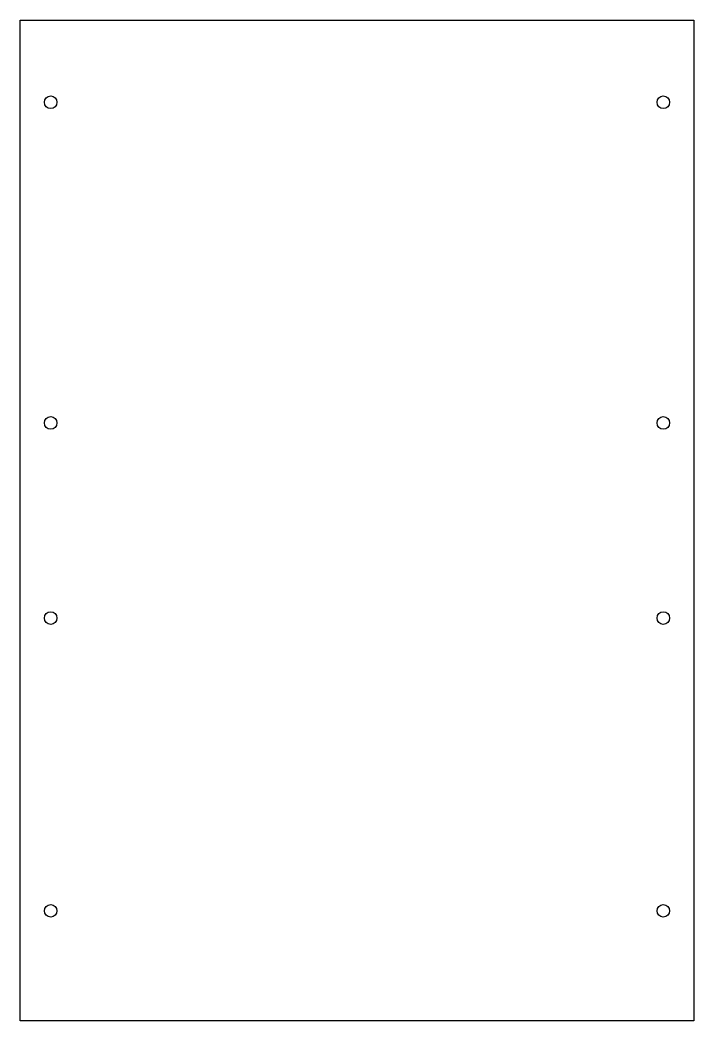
# Model space of a CAD drawing. Header units: millimetres. Extents: x 0 to 242, y 0 to 359.
import ezdxf

# ---------------------------------------------------------------- set-up
doc = ezdxf.new("R2010")
doc.units = ezdxf.units.MM

msp = doc.modelspace()

# ---------------------------------------------------------------- linework, layer by layer
for p, q in [((0, 0), (0, 359)), ((0, 359), (241.65, 359)), ((241.65, 359), (241.65, 0)), ((241.65, 0), (0, 0))]:
    msp.add_line(p, q)
for centre in [(11, 329.5), (230.65, 329.5), (11, 214.5), (230.65, 214.5), (11, 144.5), (230.65, 144.5), (11, 39.5), (230.65, 39.5)]:
    msp.add_circle(centre, 2.25)

doc.saveas('drawing.dxf')
